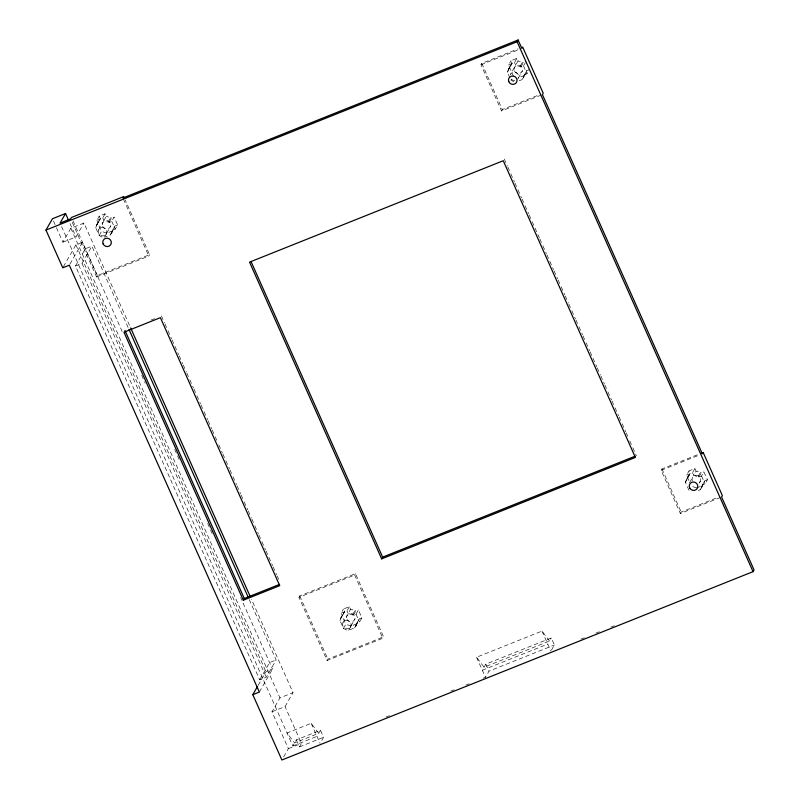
<?xml version="1.0" encoding="UTF-8"?>
<svg xmlns="http://www.w3.org/2000/svg" width="800" height="800" viewBox="0 0 800 800"><rect width="100%" height="100%" fill="white"/><g stroke="black" fill="none" stroke-linecap="round" stroke-linejoin="round"><path stroke-width="0.6" stroke-dasharray="4 3" d="M102.05 237.03L99.18 235.55L95.69 227.7L95.81 226.61L100.37 218.71L99.21 216.1L105.11 213.76L106.26 216.37L103.87 220.54L109.11 222.33L111.73 221.28L114.12 217.11L117.61 224.96L115.22 229.14L112.6 230.18L110.31 235L105.4 236.95M95.69 227.7L99.03 220.42M117.61 224.96L114.99 226.01L111.65 233.28M339.98 620.59L340.93 617.49L344.66 611.6L343.51 609L349.41 606.66L350.56 609.26L348.17 613.44L353.4 615.23L356.02 614.18L358.41 610.01L361.9 617.86L359.51 622.03L356.89 623.08L354.6 627.9L348.71 630.23L346.35 629.92L343.47 628.44L339.98 620.59L343.32 613.32M361.9 617.86L359.28 618.91L355.94 626.18M509.95 77.9L507.45 72.29L508.41 69.19L512.13 63.3L510.98 60.69L516.88 58.35L518.03 60.96L515.64 65.13L520.88 66.92L523.49 65.88L525.29 62.75M507.45 72.29L510.8 65.02M524.37 74.78L526.99 73.73L529.38 69.56L526.76 70.6L522.08 79.59L519.13 80.76M526.76 70.6L523.42 77.88M688.99 490.32L685.49 482.47L685.62 481.39L690.17 473.48L689.02 470.88L694.92 468.54L696.07 471.14L693.68 475.32L698.91 477.11L701.53 476.06L703.92 471.89L707.41 479.74L705.02 483.91L702.41 484.96L700.12 489.78L698.15 490.55M685.49 482.47L688.83 475.2M707.41 479.74L704.8 480.78L701.45 488.06M56.43 227.67L62.89 242.17L70.85 228.26L83.94 223.03L130.12 326.76M62.89 242.17L75.97 236.94L83.94 223.03M63.36 266.78L75.91 244.87L82.45 242.26L122.91 333.13M69.91 264.17L82.45 242.26M96.64 224.6L97.98 222.88L96.82 220.27L99.21 216.1M97.98 222.88L100.37 218.71M96.82 220.27L102.72 217.93L105.11 213.76M249.24 599.56L276.14 659.98L266.26 677.23L259.71 679.85L75.47 266.01L85.35 248.76L91.89 246.15L128.44 328.23M98.56 230.03L103.09 222.14M75.47 266.01L82.02 263.4L91.89 246.15M99.18 235.55L101.57 231.37L98.08 223.52M108.32 221.73L110.71 217.56L106.26 216.37M109.11 222.33L111.5 218.16L114.12 217.11M106 234.35A4.34 4.17 29.8 0 0 103.05 227.56A4.34 4.17 29.8 0 0 98.61 233.25A4.34 4.17 29.8 0 0 106 234.35L110.53 226.45M104.41 237.34L106.8 233.17L112.7 230.83L114.04 229.11M112.6 230.18L114.99 226.01M110.31 235L112.7 230.83M72.22 222.28L96.56 276.96L97.36 275.57L149.59 254.69L125.24 200.01M96.56 276.96L148.79 256.09L149.59 254.69M541.29 95.06L501.54 110.95L480.98 64.77L481.78 63.37L518.12 48.85M508.41 69.19L509.74 67.47L508.59 64.87L510.98 60.69M509.74 67.47L512.13 63.3M508.59 64.87L514.49 62.53L516.88 58.35M514.4 67.55L510.41 74.5A4.34 4.17 29.8 0 1 516.56 72.76A4.34 4.17 29.8 0 1 517.73 79.02M520.09 66.32L522.48 62.15L518.03 60.96M520.88 66.92L523.27 62.75L525.88 61.71M518.3 78.09L522.29 71.14M501.54 110.95L502.34 109.56L538.68 95.03M522.08 79.59L525.81 73.7M298.95 597.32L299.75 595.93L355.45 573.66L383.59 636.86L382.79 638.25L327.09 660.52L298.95 597.32L354.66 575.05L355.45 573.66M259.71 679.85L269.59 662.6L276.14 659.98M258.18 685.28L265.95 671.72L272.49 669.1L240.66 597.62M259.35 692.06L272.49 669.1M283.66 756.91L288.38 748.66L271.97 711.8L279.94 697.9L293.02 692.66L251.41 599.19M271.97 711.8L285.06 706.57L293.02 692.66M340.93 617.49L342.27 615.78L341.12 613.17L343.51 609M342.27 615.78L344.66 611.6M341.12 613.17L347.02 610.83L349.41 606.66M342.84 622.97L347.36 615.07M343.47 628.44L345.86 624.27L342.37 616.42M352.61 614.63L355 610.45L350.56 609.26M327.09 660.52L327.88 659.13L383.59 636.86M353.4 615.23L355.79 611.05L358.41 610.01M350.31 627.21A4.34 4.17 29.8 0 0 347.3 620.45A4.34 4.17 29.8 0 0 342.92 626.19A4.34 4.17 29.8 0 0 350.31 627.21L354.83 619.31M348.71 630.23L351.1 626.06L356.99 623.72L358.33 622M356.89 623.08L359.28 618.91M354.6 627.9L356.99 623.72M61.57 226.54L292.84 746L296.35 739.88L320.45 730.25L323.58 737.27L320.66 742.37M296.35 739.88L299.47 746.91L301.47 743.43L285.06 706.57M318.7 733.31L311.15 723.35L287.05 732.99L294.59 742.94L318.7 733.31L320.45 730.25M551.48 650.1L554.4 645L551.28 637.97L485.84 664.13L482.33 670.25L547.77 644.09M483.15 678.2L485.46 677.28L488.97 671.16L554.4 645M549.52 641.03L541.98 631.08L476.54 657.24L484.09 667.19L549.52 641.03L551.28 637.97M720.43 497.47L680.38 513.48L661.17 470.32L661.96 468.93L698.58 454.29M686.44 479.37L687.78 477.65L686.63 475.05L689.02 470.88M687.78 477.65L690.17 473.48M686.63 475.05L692.53 472.71L694.92 468.54M689.46 482.9L692.87 476.94M698.12 476.51L700.51 472.33L696.07 471.14M698.91 477.11L701.3 472.93L703.92 471.89M680.38 513.48L681.18 512.09L717.8 497.45M699.2 483.18L700.34 481.2M702.41 484.96L704.8 480.78M700.12 489.78L703.84 483.88M480.98 64.77L520.73 48.88M151.15 320.01L154.57 318.64M661.17 470.32L698.93 455.22M292.84 746L316.95 736.37M288.38 748.66L301.47 743.43M299.47 746.91L323.58 737.27M386 717.04L389.47 715.65M450.76 691.15L454.23 689.76M465.8 685.14L469.27 683.75M580.91 639.12L584.37 637.74M595.91 633.13L599.37 631.74M610.92 627.13L614.38 625.74M524.47 75.42L518.44 77.77M696.61 487.94L702.51 485.6M106.8 233.17L101.57 231.37M351.1 626.06L345.86 624.27M696.48 487.96L691.38 486.15M513.82 81.62L510.95 80.14L513.34 75.97L509.84 68.12M522.48 62.15L523.27 62.75M700.51 472.33L701.3 472.93M110.71 217.56L111.5 218.16M355 610.45L355.79 611.05M523.49 65.88L526.99 73.73M701.53 476.06L705.02 483.91M687.88 478.3L688.88 480.54M481.78 63.37L502.34 109.56M661.96 468.93L681.18 512.09M504.26 158.98L507.31 165.83M507.82 166.97L510.36 172.67M510.86 173.82L514.42 181.8M514.93 182.95L517.47 188.65M517.98 189.79L521.53 197.78M522.04 198.92L524.58 204.63M525.09 205.77L528.65 213.76M529.16 214.9L531.7 220.61M532.2 221.75L539.32 237.73M539.83 238.87L542.37 244.57M542.87 245.71L546.43 253.7M546.94 254.84L553.54 269.68M554.05 270.82L557.61 278.81M558.12 279.95L560.66 285.66M561.17 286.8L564.72 294.79M565.23 295.93L568.28 302.78M568.79 303.92L571.33 309.62M571.84 310.77L575.39 318.75M575.9 319.9L578.44 325.6M578.95 326.74L582.51 334.73M583.01 335.87L585.55 341.58M586.06 342.72L589.62 350.71M590.13 351.85L596.73 366.69M597.24 367.83L600.29 374.68M600.8 375.82L604.35 383.81M604.86 384.95L607.4 390.65M607.91 391.8L611.47 399.78M611.97 400.93L614.52 406.63M615.02 407.77L618.58 415.76M619.09 416.9L621.63 422.61M622.14 423.75L625.69 431.74M626.2 432.88L627.73 436.3M629.76 440.87L632.3 446.58M632.81 447.72L636.36 455.71M541.98 631.08L550.9 651.12M485.84 664.13L488.97 671.16M476.54 657.24L485.46 677.28M354.66 575.05L382.79 638.25M356.02 614.18L359.51 622.03M123.43 199.12L148.79 256.09M299.75 595.93L327.88 659.13M161.4 315.91L164.45 322.75M164.95 323.89L167.49 329.6M168 330.74L171.55 338.72M172.06 339.86L178.66 354.69M179.17 355.83L182.73 363.81M183.23 364.95L186.28 371.79M186.79 372.93L189.33 378.64M189.83 379.78L193.39 387.76M193.9 388.9L196.43 394.6M196.94 395.74L200.5 403.73M201 404.87L203.54 410.57M204.05 411.71L207.61 419.69M208.11 420.83L211.67 428.82M212.17 429.96L214.71 435.66M215.22 436.8L216.74 440.22M218.78 444.79L222.33 452.77M222.84 453.91L225.38 459.61M225.88 460.75L229.44 468.74M229.95 469.88L232.49 475.58M232.99 476.72L236.55 484.7M237.05 485.84L240.61 493.83M241.12 494.97L243.66 500.67M244.16 501.81L247.72 509.79M248.23 510.93L251.27 517.78M251.78 518.92L254.32 524.62M254.83 525.76L258.38 533.74M258.89 534.88L261.43 540.59M261.93 541.73L265.49 549.71M266 550.85L272.6 565.68M273.11 566.82L276.66 574.8M277.17 575.94L278.69 579.36M111.73 221.28L115.22 229.14M311.15 723.35L320.08 743.39M73.01 220.89L97.36 275.57M141.69 375.31L145.24 383.29M174.68 449.41L179.25 459.67M207.67 523.51L212.24 533.77M70.01 223.56L75.97 236.94M70.85 228.26L279.94 697.9M75.91 244.87L265.95 671.72M82.02 263.4L266.26 677.23M53.45 220.98L55.93 226.56M514.49 62.53L515.64 65.13M692.53 472.71L693.68 475.32M347.02 610.83L348.17 613.44M102.72 217.93L103.87 220.54M692.41 481.11A4.34 4.17 29.8 0 1 694.27 475.79A4.34 4.17 29.8 0 1 699.91 477.32A4.34 4.17 29.8 0 1 699.03 482.91M514.86 80.49A4.34 4.17 29.8 0 1 510.92 78.7M514.35 70.77A4.34 4.17 29.8 0 0 521.71 72.06A4.34 4.17 29.8 0 0 518.96 65.2A4.34 4.17 29.8 0 0 514.35 70.77M346.9 619.23A4.34 4.17 29.8 0 0 354.29 620.26A4.34 4.17 29.8 0 0 351.28 613.5A4.34 4.17 29.8 0 0 346.9 619.23M102.59 226.3A4.34 4.17 29.8 0 0 109.98 227.39A4.34 4.17 29.8 0 0 107.03 220.61A4.34 4.17 29.8 0 0 102.59 226.3"/><path stroke-width="1.2" d="M700.87 453.37L703.16 452.46L722.37 495.62L721.58 497.01L754.04 569.92L753.04 571.65L281.89 760L252.8 694.67L259.35 692.06L69.31 265.21L62.77 267.82L45.96 230.08L52.46 218.75L65.54 213.52L68.52 220.21M65.54 213.52L60.05 223.11L70.69 218.86L71.49 217.47L123.72 196.59L122.92 197.98L518.11 40L521.86 48.42L522.66 47.03L543.22 93.21L542.42 94.61L702.36 453.85L703.16 452.46M45.96 230.08L517.12 41.74L518.11 40M243.28 600.23L279.73 585.66L160.4 317.65L123.96 332.22L243.28 600.23L244.28 598.49L279.58 584.38M252.8 694.67L257.58 686.33M381.65 558.87L635.37 457.44L503.26 160.72L249.54 262.14L381.65 558.87L382.64 557.13L635.2 456.17M517.12 41.74L753.04 571.65M251.04 261.55L382.64 557.13M130.63 327.9L250.39 596.91M128.95 329.37L248.22 597.28M124.96 330.48L244.28 598.49M508.77 81.61A4.34 4.17 29.8 0 0 516.13 82.91A4.34 4.17 29.8 0 0 513.38 76.05A4.34 4.17 29.8 0 0 508.77 81.61M689.81 488.21A4.34 4.17 29.8 0 0 697.25 488.43A4.34 4.17 29.8 0 0 693.51 482.01A4.34 4.17 29.8 0 0 689.81 488.21M103.12 243.95A4.34 4.17 29.8 0 0 110.51 244.97A4.34 4.17 29.8 0 0 107.5 238.21A4.34 4.17 29.8 0 0 103.12 243.95"/></g></svg>
